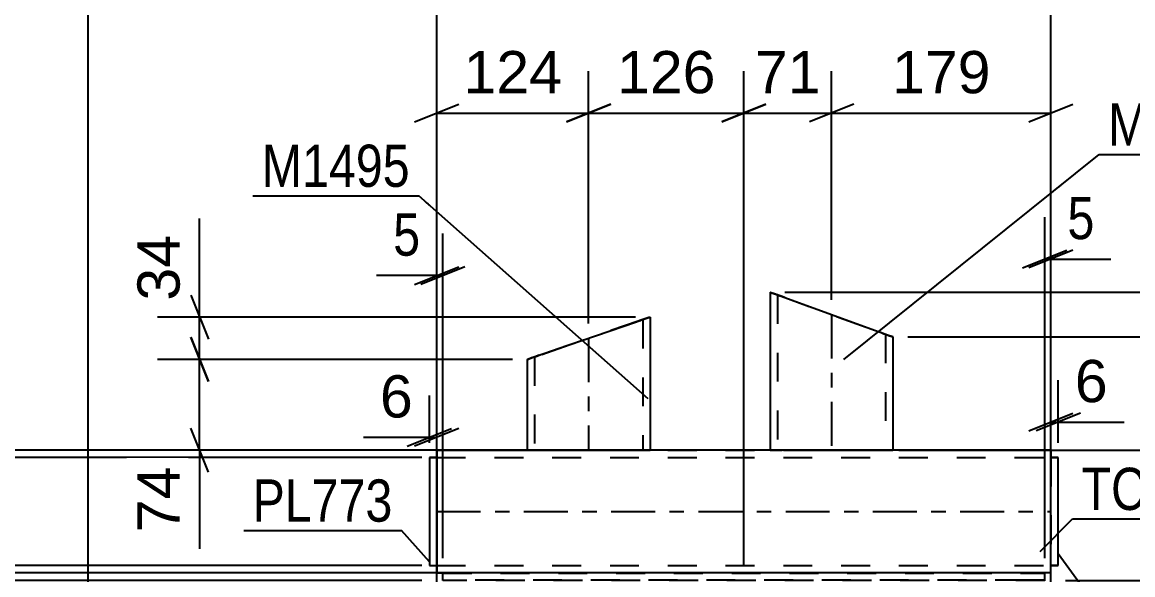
# Model space of a CAD drawing. Header units: millimetres. Extents: x -130 to 464, y -183 to 237.
# Drawn here: x 154.8 to 230.1, y 156.3 to 193.8 of the extents above; entities that cross this region are included whole.
import ezdxf

# ---------------------------------------------------------------- set-up
doc = ezdxf.new("R2010")
doc.units = ezdxf.units.MM
doc.linetypes.add('DXK_LINE_DOT2', pattern=[3.9198, 1.9599, -1.9599])
doc.linetypes.add('DXK_LINE_DOT3', pattern=[5.9187, 2.979, -0.9799, 0.9799, -0.9799])
doc.styles.add('Arial', font='ARIAL.TTF', dxfattribs={"height": 0.2})
doc.styles.add('Arial Narrow', font='ARIALN.TTF', dxfattribs={"height": 0.2})

# ---------------------------------------------------------------- blocks, each defined once
blk = doc.blocks.new('Part-284929020-3080 - 3059')
at = {"color": 2, "linetype": 'Continuous'}
for p, q in [((224.176, 156.421), (183.343, 156.421)), ((183.343, 155.921), (183.343, 156.421)), ((224.176, 155.921), (224.176, 156.421)), ((183.343, 155.921), (184.74, 155.921)), ((224.176, 155.921), (222.779, 155.921))]:
    blk.add_line(p, q, dxfattribs=at)
at = {"color": 7, "linetype": 'DXK_LINE_DOT2'}
for p, q in [((183.343, 156.413), (224.176, 156.413)), ((183.343, 155.913), (183.343, 155.921)), ((183.343, 155.913), (183.343, 155.921)), ((224.176, 155.913), (183.343, 155.913)), ((222.779, 155.921), (184.74, 155.921)), ((224.176, 155.913), (224.176, 155.921)), ((224.176, 155.921), (224.176, 155.913))]:
    blk.add_line(p, q, dxfattribs=at)
blk = doc.blocks.new('Part-284929020-3223 - 3059')
at = {"color": 2, "linetype": 'Continuous'}
for p, q in [((182.926, 164.751), (182.926, 163.751)), ((182.926, 164.751), (189.067, 164.751)), ((205.546, 164.751), (197.402, 164.751)), ((224.593, 164.751), (213.881, 164.751)), ((224.593, 164.751), (224.593, 164.675)), ((224.593, 164.675), (224.593, 164.458)), ((224.593, 164.458), (224.593, 163.751)), ((182.926, 163.751), (182.926, 156.494)), ((224.593, 156.418), (224.593, 163.751)), ((182.926, 156.494), (182.926, 156.418)), ((182.926, 156.418), (183.343, 156.418)), ((182.926, 156.417), (183.343, 156.417)), ((224.593, 156.418), (224.176, 156.418)), ((224.593, 156.417), (224.176, 156.417))]:
    blk.add_line(p, q, dxfattribs=at)
at = {"color": 7, "linetype": 'DXK_LINE_DOT2'}
for p, q in [((182.926, 164.75), (182.926, 164.751)), ((182.926, 164.75), (224.593, 164.75)), ((182.926, 164.75), (182.926, 164.674)), ((182.926, 164.674), (182.926, 164.457)), ((182.926, 164.25), (182.926, 164.251)), ((182.926, 164.251), (224.593, 164.251)), ((189.067, 164.751), (197.402, 164.751)), ((213.881, 164.751), (205.546, 164.751)), ((224.593, 164.75), (224.593, 164.751)), ((224.593, 164.75), (224.593, 164.458)), ((224.593, 164.251), (224.593, 164.25)), ((182.926, 164.25), (224.593, 164.25)), ((182.926, 157.418), (182.926, 157.416)), ((182.926, 157.418), (182.926, 157.418)), ((182.926, 157.418), (182.926, 157.416)), ((182.926, 156.917), (182.926, 156.918)), ((182.926, 156.918), (224.593, 156.918)), ((182.926, 156.917), (224.593, 156.917)), ((224.593, 157.418), (224.593, 157.416)), ((224.593, 157.418), (224.593, 157.418)), ((224.593, 157.418), (224.593, 157.416)), ((224.593, 156.917), (224.593, 156.918)), ((182.926, 156.417), (182.926, 156.418)), ((182.926, 156.418), (182.926, 156.417)), ((224.176, 156.418), (183.343, 156.418)), ((224.176, 156.417), (183.343, 156.417)), ((224.593, 156.417), (224.593, 156.418)), ((224.593, 156.417), (224.593, 156.418))]:
    blk.add_line(p, q, dxfattribs=at)
at = {"color": 7, "linetype": 'DXK_LINE_DOT3'}
blk.add_line((182.926, 160.584), (224.593, 160.584), dxfattribs=at)
blk = doc.blocks.new('Part-284929020-3237 - 3059')
at = {"color": 2, "linetype": 'Continuous'}
for p, q in [((205.547, 175.468), (205.547, 164.751)), ((205.547, 175.468), (205.623, 175.441)), ((205.623, 175.441), (205.84, 175.362)), ((205.84, 175.362), (206.164, 175.244)), ((206.164, 175.244), (206.547, 175.104)), ((206.547, 175.104), (212.88, 172.799)), ((212.88, 172.799), (213.263, 172.66)), ((213.263, 172.66), (213.587, 172.542)), ((213.587, 172.542), (213.804, 172.463)), ((213.804, 172.463), (213.88, 172.435)), ((213.88, 172.435), (213.88, 164.751)), ((205.623, 164.751), (205.547, 164.751)), ((205.84, 164.751), (205.623, 164.751)), ((206.164, 164.751), (205.84, 164.751)), ((206.547, 164.751), (206.164, 164.751)), ((206.547, 164.751), (212.88, 164.751)), ((213.263, 164.751), (212.88, 164.751)), ((213.587, 164.751), (213.263, 164.751)), ((213.804, 164.751), (213.587, 164.751)), ((213.88, 164.751), (213.804, 164.751))]:
    blk.add_line(p, q, dxfattribs=at)
at = {"color": 7, "linetype": 'DXK_LINE_DOT2'}
for p, q in [((205.547, 175.467), (205.547, 175.468)), ((205.623, 175.439), (205.547, 175.467)), ((205.84, 175.36), (205.623, 175.439)), ((206.085, 175.271), (205.84, 175.36)), ((206.047, 175.285), (206.047, 175.286)), ((206.047, 175.286), (206.047, 164.75)), ((206.085, 175.272), (206.047, 175.286)), ((206.047, 175.285), (206.085, 175.271)), ((206.164, 175.244), (206.085, 175.272)), ((206.085, 175.271), (206.193, 175.232)), ((206.547, 175.103), (206.085, 175.271)), ((206.355, 175.174), (206.164, 175.244)), ((206.193, 175.232), (206.355, 175.173)), ((206.355, 175.174), (213.071, 172.73)), ((206.355, 175.173), (213.071, 172.728)), ((206.547, 175.103), (212.88, 172.798)), ((213.263, 172.659), (212.88, 172.798)), ((213.071, 172.73), (213.234, 172.671)), ((213.071, 172.728), (213.263, 172.659)), ((213.234, 172.671), (213.263, 172.66)), ((213.263, 172.66), (213.342, 172.631)), ((213.263, 172.659), (213.342, 172.63)), ((213.587, 172.54), (213.263, 172.659)), ((213.342, 172.631), (213.38, 172.617)), ((213.342, 172.63), (213.38, 172.616)), ((213.38, 172.616), (213.38, 172.617)), ((213.38, 172.617), (213.38, 164.75)), ((213.804, 172.462), (213.587, 172.54)), ((213.88, 172.434), (213.804, 172.462)), ((213.88, 172.434), (213.88, 172.435)), ((205.547, 164.751), (205.547, 164.75)), ((205.547, 164.75), (205.547, 164.751)), ((205.547, 164.75), (205.623, 164.75)), ((205.623, 164.75), (205.84, 164.75)), ((205.84, 164.75), (206.164, 164.75)), ((206.047, 164.751), (206.085, 164.751)), ((206.085, 164.75), (206.047, 164.75)), ((206.085, 164.751), (206.164, 164.751)), ((206.193, 164.75), (206.085, 164.75)), ((206.164, 164.751), (206.193, 164.751)), ((206.164, 164.75), (206.355, 164.75)), ((206.193, 164.751), (206.355, 164.751)), ((206.355, 164.75), (206.193, 164.75)), ((213.071, 164.751), (206.355, 164.751)), ((212.88, 164.75), (206.355, 164.75)), ((213.071, 164.75), (206.355, 164.75)), ((212.88, 164.75), (213.263, 164.75)), ((213.071, 164.751), (213.263, 164.751)), ((213.234, 164.75), (213.071, 164.75)), ((213.342, 164.75), (213.234, 164.75)), ((213.263, 164.751), (213.342, 164.751)), ((213.263, 164.75), (213.587, 164.75)), ((213.342, 164.751), (213.38, 164.751)), ((213.38, 164.75), (213.342, 164.75)), ((213.587, 164.75), (213.804, 164.75)), ((213.804, 164.75), (213.88, 164.75)), ((213.88, 164.751), (213.88, 164.75)), ((213.88, 164.75), (213.88, 164.751))]:
    blk.add_line(p, q, dxfattribs=at)
at = {"color": 7, "linetype": 'DXK_LINE_DOT3'}
blk.add_line((209.713, 173.951), (209.713, 164.75), dxfattribs=at)
blk = doc.blocks.new('Part-284929020-3248 - 3059')
at = {"color": 7, "linetype": 'DXK_LINE_DOT2'}
for p, q in [((196.592, 173.502), (189.876, 171.191)), ((196.592, 173.501), (189.876, 171.19)), ((190.068, 171.256), (196.401, 173.435)), ((196.784, 173.566), (196.401, 173.435)), ((196.592, 173.501), (196.784, 173.567)), ((196.592, 173.502), (196.755, 173.558)), ((196.755, 173.558), (196.784, 173.568)), ((197.108, 173.678), (196.784, 173.566)), ((196.784, 173.568), (196.863, 173.595)), ((196.784, 173.567), (196.863, 173.594)), ((196.863, 173.595), (196.901, 173.608)), ((196.863, 173.594), (196.901, 173.607)), ((196.901, 173.607), (196.901, 173.608)), ((196.901, 173.608), (196.901, 164.75)), ((197.325, 173.753), (197.108, 173.678)), ((197.401, 173.779), (197.325, 173.753)), ((197.401, 173.779), (197.401, 173.78)), ((189.606, 171.097), (189.361, 171.013)), ((189.606, 171.098), (189.568, 171.085)), ((189.568, 171.084), (189.606, 171.097)), ((189.568, 171.084), (189.568, 171.085)), ((189.568, 171.085), (189.568, 164.75)), ((190.068, 171.256), (189.606, 171.097)), ((189.606, 171.097), (189.714, 171.134)), ((189.685, 171.126), (189.606, 171.098)), ((189.876, 171.191), (189.685, 171.126)), ((189.714, 171.134), (189.876, 171.19)), ((189.144, 170.938), (189.068, 170.912)), ((189.068, 170.912), (189.068, 170.913)), ((189.361, 171.013), (189.144, 170.938)), ((189.068, 164.751), (189.068, 164.75)), ((189.068, 164.75), (189.068, 164.751)), ((189.068, 164.75), (189.144, 164.75)), ((189.144, 164.75), (189.361, 164.75)), ((189.361, 164.75), (189.685, 164.75)), ((189.568, 164.751), (189.606, 164.751)), ((189.606, 164.75), (189.568, 164.75)), ((189.606, 164.751), (189.685, 164.751)), ((189.714, 164.75), (189.606, 164.75)), ((189.685, 164.751), (189.714, 164.751)), ((189.685, 164.75), (189.876, 164.75)), ((189.714, 164.751), (189.876, 164.751)), ((189.876, 164.75), (189.714, 164.75)), ((189.876, 164.751), (196.592, 164.751)), ((189.876, 164.75), (196.401, 164.75)), ((189.876, 164.75), (196.592, 164.75)), ((196.401, 164.75), (196.784, 164.75)), ((196.592, 164.751), (196.784, 164.751)), ((196.755, 164.75), (196.592, 164.75)), ((196.863, 164.75), (196.755, 164.75)), ((196.784, 164.751), (196.863, 164.751)), ((196.784, 164.75), (197.108, 164.75)), ((196.863, 164.751), (196.901, 164.751)), ((196.901, 164.75), (196.863, 164.75)), ((197.108, 164.75), (197.325, 164.75)), ((197.325, 164.75), (197.401, 164.75)), ((197.401, 164.751), (197.401, 164.75)), ((197.401, 164.75), (197.401, 164.751))]:
    blk.add_line(p, q, dxfattribs=at)
at = {"color": 2, "linetype": 'Continuous'}
for p, q in [((190.068, 171.257), (196.401, 173.436)), ((196.401, 173.436), (196.784, 173.568)), ((196.784, 173.568), (197.108, 173.68)), ((197.108, 173.68), (197.325, 173.754)), ((197.325, 173.754), (197.401, 173.78)), ((197.401, 173.78), (197.401, 164.751)), ((189.361, 171.014), (189.685, 171.126)), ((189.685, 171.126), (190.068, 171.257)), ((189.068, 170.913), (189.144, 170.939)), ((189.068, 170.913), (189.068, 164.751)), ((189.144, 170.939), (189.361, 171.014)), ((189.144, 164.751), (189.068, 164.751)), ((189.361, 164.751), (189.144, 164.751)), ((189.685, 164.751), (189.361, 164.751)), ((190.068, 164.751), (189.685, 164.751)), ((190.068, 164.751), (196.401, 164.751)), ((196.784, 164.751), (196.401, 164.751)), ((197.108, 164.751), (196.784, 164.751)), ((197.325, 164.751), (197.108, 164.751)), ((197.401, 164.751), (197.325, 164.751))]:
    blk.add_line(p, q, dxfattribs=at)
at = {"color": 7, "linetype": 'DXK_LINE_DOT3'}
blk.add_line((193.234, 172.346), (193.234, 164.75), dxfattribs=at)
blk = doc.blocks.new('Part-284929020-3253 - 3059')
at = {"color": 2, "linetype": 'Continuous'}
for p, q in [((225.093, 164.251), (224.593, 164.251)), ((225.093, 156.918), (225.093, 164.251)), ((224.593, 156.918), (225.093, 156.918)), ((225.093, 156.916), (224.593, 156.916))]:
    blk.add_line(p, q, dxfattribs=at)
at = {"color": 7, "linetype": 'DXK_LINE_DOT2'}
for p, q in [((224.593, 164.251), (224.593, 156.916)), ((224.593, 164.25), (225.093, 164.25)), ((225.093, 156.918), (225.093, 156.916)), ((225.093, 156.918), (225.093, 156.916))]:
    blk.add_line(p, q, dxfattribs=at)
blk = doc.blocks.new('Part-284929020-3258 - 3059')
at = {"color": 2, "linetype": 'Continuous'}
for p, q in [((182.926, 164.251), (182.426, 164.251)), ((182.426, 164.251), (182.426, 156.918)), ((182.426, 156.918), (182.926, 156.918)), ((182.426, 156.916), (182.926, 156.916))]:
    blk.add_line(p, q, dxfattribs=at)
at = {"color": 7, "linetype": 'DXK_LINE_DOT2'}
for p, q in [((182.926, 164.251), (182.926, 156.916)), ((182.426, 164.25), (182.926, 164.25)), ((182.426, 156.916), (182.426, 156.918)), ((182.426, 156.918), (182.426, 156.916))]:
    blk.add_line(p, q, dxfattribs=at)
blk = doc.blocks.new('StraightDimension-284929020-3471 - 3059')
at = {"color": 7, "linetype": 'Continuous'}
for p, q in [((277.1, 154.413), (275.9, 157.413)), ((225.593, 155.913), (288.918, 155.913)), ((276.5, 140.157), (276.5, 155.913)), ((275.9, 141.657), (277.1, 138.657)), ((225.593, 140.157), (288.918, 140.157))]:
    blk.add_line(p, q, dxfattribs=at)
at = {"color": 0}
blk.add_wipeout([(275.75, 151.97), (271.55, 151.97), (271.55, 144.1), (275.75, 144.1)], dxfattribs=at)
at = {"color": 3, "style": 'Arial'}
blk.add_text('189', height=2.8652, rotation=90.00021, dxfattribs=at).set_placement((275.15, 144.7))
at = {"color": 0, "linetype": 'Continuous'}
blk.add_wipeout([(289.518, 156.513), (289.518, 160.713), (277.2, 160.713), (277.2, 156.513)], dxfattribs=at)
at = {"color": 3, "linetype": 'Continuous', "style": 'Arial'}
blk.add_text('14536', height=2.8652, dxfattribs=at).set_placement((277.8, 157.113))
blk = doc.blocks.new('StraightDimension-284929020-3262 - 3059')
at = {"color": 7, "linetype": 'Continuous'}
for p, q in [((182.926, 150.406), (182.926, 201.834)), ((224.593, 150.023), (224.593, 201.834)), ((184.426, 199.584), (181.426, 198.384)), ((182.926, 198.984), (224.593, 198.984)), ((223.093, 198.384), (226.093, 199.584))]:
    blk.add_line(p, q, dxfattribs=at)
at = {"color": 0}
blk.add_wipeout([(207.695, 199.734), (207.695, 203.934), (199.824, 203.934), (199.824, 199.734)], dxfattribs=at)
at = {"color": 3, "style": 'Arial'}
blk.add_text('500', height=2.8652, dxfattribs=at).set_placement((200.424, 200.334))
blk = doc.blocks.new('StraightDimension-284929020-3272 - 3059')
at = {"color": 7, "linetype": 'Continuous'}
for p, q in [((159.288, 142.268), (159.288, 201.834)), ((182.926, 150.406), (182.926, 201.834)), ((160.788, 199.584), (157.788, 198.384)), ((159.288, 198.984), (182.926, 198.984)), ((181.426, 198.384), (184.426, 199.584))]:
    blk.add_line(p, q, dxfattribs=at)
at = {"color": 0}
blk.add_wipeout([(175.042, 199.734), (175.042, 203.934), (167.171, 203.934), (167.171, 199.734)], dxfattribs=at)
at = {"color": 3, "style": 'Arial'}
blk.add_text('284', height=2.8652, dxfattribs=at).set_placement((167.771, 200.334))
blk = doc.blocks.new('StraightDimension-284929020-3282 - 3059')
at = {"color": 7, "linetype": 'Continuous'}
for p, q in [((224.593, 150.023), (224.593, 201.834)), ((248.085, 141.473), (248.085, 201.834)), ((226.093, 199.584), (223.093, 198.384)), ((224.593, 198.984), (248.085, 198.984)), ((246.585, 198.384), (249.585, 199.584))]:
    blk.add_line(p, q, dxfattribs=at)
at = {"color": 0}
blk.add_wipeout([(240.274, 199.734), (240.274, 203.934), (232.403, 203.934), (232.403, 199.734)], dxfattribs=at)
at = {"color": 3, "style": 'Arial'}
blk.add_text('282', height=2.8652, dxfattribs=at).set_placement((233.003, 200.334))
blk = doc.blocks.new('StraightDimension-284929020-3390 - 3059')
at = {"color": 7, "linetype": 'Continuous'}
for p, q in [((134.996, 154.417), (133.796, 157.417)), ((181.926, 155.917), (121.978, 155.917)), ((134.396, 140.593), (134.396, 155.917)), ((133.796, 142.093), (134.996, 139.093)), ((181.926, 140.593), (117.478, 140.593))]:
    blk.add_line(p, q, dxfattribs=at)
at = {"color": 0}
blk.add_wipeout([(133.646, 152.19), (129.446, 152.19), (129.446, 144.319), (133.646, 144.319)], dxfattribs=at)
at = {"color": 3, "style": 'Arial'}
blk.add_text('184', height=2.8652, rotation=90.00021, dxfattribs=at).set_placement((133.046, 144.919))
at = {"color": 0, "linetype": 'Continuous'}
blk.add_wipeout([(133.696, 156.517), (133.696, 160.717), (121.378, 160.717), (121.378, 156.517)], dxfattribs=at)
at = {"color": 3, "linetype": 'Continuous', "style": 'Arial'}
blk.add_text('14536', height=2.8652, dxfattribs=at).set_placement((121.978, 157.117))
blk = doc.blocks.new('StraightDimension-284929020-3487 - 3059')
at = {"color": 7, "linetype": 'Continuous'}
for p, q in [((223.593, 164.75), (146.957, 164.75)), ((181.926, 164.25), (146.957, 164.25))]:
    blk.add_line(p, q, dxfattribs=at)
blk = doc.blocks.new('StraightDimension-284929020-3492 - 3059')
at = {"color": 7, "linetype": 'Continuous'}
for p, q in [((149.207, 165.75), (150.407, 162.75)), ((181.926, 164.25), (146.957, 164.25)), ((149.807, 156.916), (149.807, 164.25)), ((150.407, 155.416), (149.207, 158.416)), ((181.926, 156.916), (146.957, 156.916))]:
    blk.add_line(p, q, dxfattribs=at)
at = {"color": 0}
blk.add_wipeout([(149.057, 163.407), (144.857, 163.407), (144.857, 157.759), (149.057, 157.759)], dxfattribs=at)
at = {"color": 3, "style": 'Arial'}
blk.add_text('88', height=2.8652, rotation=90.00021, dxfattribs=at).set_placement((148.457, 158.359))
blk = doc.blocks.new('StraightDimension-284929020-3494 - 3059')
at = {"color": 7, "linetype": 'Continuous'}
for p, q in [((181.926, 156.916), (146.957, 156.916)), ((223.593, 156.417), (146.957, 156.417))]:
    blk.add_line(p, q, dxfattribs=at)
blk = doc.blocks.new('StraightDimension-284929020-3498 - 3059')
at = {"color": 7, "linetype": 'Continuous'}
for p, q in [((209.713, 174.951), (209.713, 190.476)), ((224.593, 165.75), (224.593, 190.476)), ((211.213, 188.226), (208.213, 187.026)), ((209.713, 187.626), (224.593, 187.626)), ((223.093, 187.026), (226.093, 188.226))]:
    blk.add_line(p, q, dxfattribs=at)
at = {"color": 0}
blk.add_wipeout([(221.088, 188.376), (221.088, 192.576), (213.218, 192.576), (213.218, 188.376)], dxfattribs=at)
at = {"color": 3, "style": 'Arial'}
blk.add_text('179', height=2.8652, dxfattribs=at).set_placement((213.818, 188.976))
blk = doc.blocks.new('StraightDimension-284929020-3506 - 3059')
at = {"color": 7, "linetype": 'Continuous'}
for p, q in [((203.759, 156.921), (203.759, 190.476)), ((209.713, 174.951), (209.713, 190.476)), ((202.259, 187.026), (205.259, 188.226)), ((203.759, 187.626), (209.713, 187.626)), ((211.213, 188.226), (208.213, 187.026))]:
    blk.add_line(p, q, dxfattribs=at)
at = {"color": 0}
blk.add_wipeout([(209.56, 188.376), (209.56, 192.576), (203.913, 192.576), (203.913, 188.376)], dxfattribs=at)
at = {"color": 3, "style": 'Arial'}
blk.add_text('71', height=2.8652, dxfattribs=at).set_placement((204.513, 188.976))
blk = doc.blocks.new('StraightDimension-284929020-3517 - 3059')
at = {"color": 7, "linetype": 'Continuous'}
for p, q in [((193.234, 173.346), (193.234, 190.476)), ((203.759, 156.921), (203.759, 190.476)), ((191.734, 187.026), (194.734, 188.226)), ((193.234, 187.626), (203.759, 187.626)), ((205.259, 188.226), (202.259, 187.026))]:
    blk.add_line(p, q, dxfattribs=at)
at = {"color": 0}
blk.add_wipeout([(202.432, 188.376), (202.432, 192.576), (194.561, 192.576), (194.561, 188.376)], dxfattribs=at)
at = {"color": 3, "style": 'Arial'}
blk.add_text('126', height=2.8652, dxfattribs=at).set_placement((195.161, 188.976))
blk = doc.blocks.new('StraightDimension-284929020-3528 - 3059')
at = {"color": 7, "linetype": 'Continuous'}
for p, q in [((182.926, 165.75), (182.926, 190.476)), ((193.234, 173.346), (193.234, 190.476)), ((181.426, 187.026), (184.426, 188.226)), ((182.926, 187.626), (193.234, 187.626)), ((194.734, 188.226), (191.734, 187.026))]:
    blk.add_line(p, q, dxfattribs=at)
at = {"color": 0}
blk.add_wipeout([(192.016, 188.376), (192.016, 192.576), (184.145, 192.576), (184.145, 188.376)], dxfattribs=at)
at = {"color": 3, "style": 'Arial'}
blk.add_text('124', height=2.8652, dxfattribs=at).set_placement((184.745, 188.976))
blk = doc.blocks.new('StraightDimension-284929020-3537 - 3059')
at = {"color": 7, "linetype": 'Continuous'}
for p, q in [((224.593, 165.75), (224.593, 169.511)), ((225.093, 165.25), (225.093, 169.511)), ((223.093, 166.061), (226.093, 167.261)), ((226.593, 167.261), (223.593, 166.061)), ((224.593, 166.661), (225.093, 166.661)), ((225.093, 166.661), (229.566, 166.661)), ((225.093, 166.661), (229.566, 166.661))]:
    blk.add_line(p, q, dxfattribs=at)
at = {"color": 0}
blk.add_wipeout([(229.041, 167.411), (229.041, 171.611), (225.618, 171.611), (225.618, 167.411)], dxfattribs=at)
at = {"color": 3, "style": 'Arial'}
blk.add_text('6', height=2.865, dxfattribs=at).set_placement((226.218, 168.011))
blk = doc.blocks.new('StraightDimension-284929020-3545 - 3059')
at = {"color": 7, "linetype": 'Continuous'}
for p, q in [((182.926, 156.917), (182.926, 179.453)), ((183.343, 157.421), (183.343, 179.453)), ((181.426, 176.003), (184.426, 177.203)), ((184.843, 177.203), (181.843, 176.003)), ((182.926, 176.603), (178.848, 176.603)), ((182.926, 176.603), (178.848, 176.603)), ((182.926, 176.603), (183.343, 176.603))]:
    blk.add_line(p, q, dxfattribs=at)
at = {"color": 0}
blk.add_wipeout([(182.401, 177.353), (182.401, 181.553), (179.373, 181.553), (179.373, 177.353)], dxfattribs=at)
at = {"color": 3, "style": 'Arial Narrow'}
blk.add_text('5', height=2.863, dxfattribs=at).set_placement((179.973, 177.953))
blk = doc.blocks.new('StraightDimension-284929020-3552 - 3059')
at = {"color": 7, "linetype": 'Continuous'}
for p, q in [((182.426, 165.25), (182.426, 168.471)), ((182.926, 165.25), (182.926, 168.471)), ((180.926, 165.021), (183.926, 166.221)), ((184.426, 166.221), (181.426, 165.021)), ((182.426, 165.621), (177.952, 165.621)), ((182.426, 165.621), (177.952, 165.621)), ((182.426, 165.621), (182.926, 165.621))]:
    blk.add_line(p, q, dxfattribs=at)
at = {"color": 0}
blk.add_wipeout([(181.901, 166.371), (181.901, 170.571), (178.477, 170.571), (178.477, 166.371)], dxfattribs=at)
at = {"color": 3, "style": 'Arial'}
blk.add_text('6', height=2.865, dxfattribs=at).set_placement((179.077, 166.971))
blk = doc.blocks.new('StraightDimension-284929020-3554 - 3059')
at = {"color": 7, "linetype": 'Continuous'}
for p, q in [((224.176, 157.421), (224.176, 180.576)), ((224.593, 156.917), (224.593, 180.576)), ((222.676, 177.126), (225.676, 178.326)), ((226.093, 178.326), (223.093, 177.126)), ((224.176, 177.726), (224.593, 177.726)), ((224.593, 177.726), (228.671, 177.726)), ((224.593, 177.726), (228.671, 177.726))]:
    blk.add_line(p, q, dxfattribs=at)
at = {"color": 0}
blk.add_wipeout([(228.146, 178.476), (228.146, 182.676), (225.118, 182.676), (225.118, 178.476)], dxfattribs=at)
at = {"color": 3, "style": 'Arial Narrow'}
blk.add_text('5', height=2.863, dxfattribs=at).set_placement((225.718, 179.076))
blk = doc.blocks.new('StraightDimension-284929020-6602 - 3059')
at = {"color": 7, "linetype": 'Continuous'}
for p, q in [((166.835, 173.78), (166.835, 180.478)), ((166.835, 173.78), (166.835, 180.478)), ((166.235, 175.28), (167.435, 172.28)), ((196.401, 173.78), (163.985, 173.78)), ((166.835, 170.913), (166.835, 173.78)), ((167.435, 169.413), (166.235, 172.413)), ((188.068, 170.913), (163.985, 170.913))]:
    blk.add_line(p, q, dxfattribs=at)
at = {"color": 0}
blk.add_wipeout([(166.085, 179.953), (161.885, 179.953), (161.885, 174.305), (166.085, 174.305)], dxfattribs=at)
at = {"color": 3, "style": 'Arial'}
blk.add_text('34', height=2.8652, rotation=90.00021, dxfattribs=at).set_placement((165.485, 174.905))
blk = doc.blocks.new('StraightDimension-284929020-6603 - 3059')
at = {"color": 7, "linetype": 'Continuous'}
for p, q in [((166.236, 172.413), (167.436, 169.413)), ((188.068, 170.913), (163.986, 170.913)), ((166.836, 164.751), (166.836, 170.913)), ((167.436, 163.251), (166.236, 166.251)), ((188.068, 164.751), (163.986, 164.751)), ((166.836, 164.751), (166.836, 158.054)), ((166.836, 164.751), (166.836, 158.054))]:
    blk.add_line(p, q, dxfattribs=at)
at = {"color": 0}
blk.add_wipeout([(166.086, 164.226), (161.886, 164.226), (161.886, 158.579), (166.086, 158.579)], dxfattribs=at)
at = {"color": 3, "style": 'Arial'}
blk.add_text('74', height=2.8652, rotation=90.00021, dxfattribs=at).set_placement((165.486, 159.179))
blk = doc.blocks.new('StraightDimension-284929020-6642 - 3059')
at = {"color": 7, "linetype": 'Continuous'}
for p, q in [((240.183, 175.468), (240.183, 182.166)), ((240.183, 175.468), (240.183, 182.166)), ((239.583, 176.968), (240.783, 173.968)), ((206.547, 175.468), (242.583, 175.468)), ((240.183, 172.434), (240.183, 175.468)), ((240.783, 170.934), (239.583, 173.934)), ((214.88, 172.434), (242.583, 172.434))]:
    blk.add_line(p, q, dxfattribs=at)
at = {"color": 0}
blk.add_wipeout([(239.433, 181.641), (235.233, 181.641), (235.233, 175.993), (239.433, 175.993)], dxfattribs=at)
at = {"color": 3, "style": 'Arial'}
blk.add_text('36', height=2.8652, rotation=90.00021, dxfattribs=at).set_placement((238.833, 176.593))
blk = doc.blocks.new('StraightDimension-284929020-6643 - 3059')
at = {"color": 7, "linetype": 'Continuous'}
for p, q in [((239.583, 173.934), (240.783, 170.934)), ((214.88, 172.434), (242.583, 172.434)), ((240.183, 164.751), (240.183, 172.434)), ((240.783, 163.251), (239.583, 166.251)), ((214.88, 164.751), (242.583, 164.751))]:
    blk.add_line(p, q, dxfattribs=at)
at = {"color": 0}
blk.add_wipeout([(239.433, 171.416), (235.233, 171.416), (235.233, 165.769), (239.433, 165.769)], dxfattribs=at)
at = {"color": 3, "style": 'Arial'}
blk.add_text('92', height=2.8652, rotation=90.00021, dxfattribs=at).set_placement((238.833, 166.369))
blk = doc.blocks.new('Mark-284929020-3254 - 3059')
at = {"color": 30, "linetype": 'Continuous'}
for p in [(169.832, 159.303), (182.426, 157.171)]:
    blk.add_line(p, (180.536, 159.303), dxfattribs=at)
at = {"color": 0}
blk.add_wipeout([(179.936, 159.903), (179.936, 162.903), (170.432, 162.903), (170.432, 159.903)], dxfattribs=at)
blk.add_wipeout([(179.936, 159.903), (179.936, 162.903), (170.432, 162.903), (170.432, 159.903)], dxfattribs=at)
at = {"color": 3, "style": 'Arial Narrow'}
blk.add_text('PL773', height=2.8633, dxfattribs=at).set_placement((170.432, 159.903))
blk = doc.blocks.new('Mark-284929020-3219 - 3059')
at = {"color": 30, "linetype": 'Continuous'}
for p, q in [((223.863, 157.869), (226.068, 160.095)), ((226.068, 160.095), (237.132, 160.095))]:
    blk.add_line(p, q, dxfattribs=at)
at = {"color": 0}
blk.add_wipeout([(236.532, 160.695), (236.532, 163.695), (226.668, 163.695), (226.668, 160.695)], dxfattribs=at)
blk.add_wipeout([(236.532, 160.695), (236.532, 163.695), (226.668, 163.695), (226.668, 160.695)], dxfattribs=at)
at = {"color": 3, "style": 'Arial Narrow'}
blk.add_text('TC700', height=2.8633, dxfattribs=at).set_placement((226.668, 160.695))
blk = doc.blocks.new('Mark-284929020-3233 - 3059')
at = {"color": 30, "linetype": 'Continuous'}
for p, q in [((210.544, 170.909), (227.876, 184.828)), ((227.876, 184.828), (239.127, 184.828))]:
    blk.add_line(p, q, dxfattribs=at)
at = {"color": 0}
blk.add_wipeout([(238.527, 185.428), (238.527, 188.428), (228.476, 188.428), (228.476, 185.428)], dxfattribs=at)
blk.add_wipeout([(238.527, 185.428), (238.527, 188.428), (228.476, 188.428), (228.476, 185.428)], dxfattribs=at)
at = {"color": 3, "style": 'Arial Narrow'}
blk.add_text('M1469', height=2.8633, dxfattribs=at).set_placement((228.476, 185.428))
blk = doc.blocks.new('Mark-284929020-3244 - 3059')
at = {"color": 30, "linetype": 'Continuous'}
for p in [(170.459, 182.024), (197.264, 168.227)]:
    blk.add_line(p, (181.71, 182.024), dxfattribs=at)
at = {"color": 0}
blk.add_wipeout([(181.11, 182.624), (181.11, 185.624), (171.059, 185.624), (171.059, 182.624)], dxfattribs=at)
blk.add_wipeout([(181.11, 182.624), (181.11, 185.624), (171.059, 185.624), (171.059, 182.624)], dxfattribs=at)
at = {"color": 3, "style": 'Arial Narrow'}
blk.add_text('M1495', height=2.8633, dxfattribs=at).set_placement((171.059, 182.624))
blk = doc.blocks.new('Mark-284929020-3249 - 3059')
at = {"color": 30, "linetype": 'Continuous'}
for p, q in [((225.093, 157.745), (230.226, 150.69)), ((230.226, 150.69), (240.93, 150.69))]:
    blk.add_line(p, q, dxfattribs=at)
at = {"color": 0}
blk.add_wipeout([(240.33, 151.29), (240.33, 154.29), (230.826, 154.29), (230.826, 151.29)], dxfattribs=at)
blk.add_wipeout([(240.33, 151.29), (240.33, 154.29), (230.826, 154.29), (230.826, 151.29)], dxfattribs=at)
at = {"color": 3, "style": 'Arial Narrow'}
blk.add_text('PL773', height=2.8633, dxfattribs=at).set_placement((230.826, 151.29))

msp = doc.modelspace()

# ---------------------------------------------------------------- block references
for name in ['Part-284929020-3237 - 3059', 'Part-284929020-3248 - 3059', 'Part-284929020-3258 - 3059', 'Part-284929020-3223 - 3059', 'Part-284929020-3253 - 3059', 'StraightDimension-284929020-3471 - 3059', 'Part-284929020-3080 - 3059']:
    msp.add_blockref(name, (0, 0))

# ---------------------------------------------------------------- next in the draw order: block references
msp.add_blockref('StraightDimension-284929020-3262 - 3059', (0, 0))

# ---------------------------------------------------------------- next in the draw order: block references
for name in ['StraightDimension-284929020-3272 - 3059', 'StraightDimension-284929020-3282 - 3059']:
    msp.add_blockref(name, (0, 0))

# ---------------------------------------------------------------- next in the draw order: block references
for name in ['StraightDimension-284929020-3487 - 3059', 'StraightDimension-284929020-3390 - 3059']:
    msp.add_blockref(name, (0, 0))

# ---------------------------------------------------------------- next in the draw order: block references
for name in ['StraightDimension-284929020-3498 - 3059', 'StraightDimension-284929020-3492 - 3059']:
    msp.add_blockref(name, (0, 0))

# ---------------------------------------------------------------- next in the draw order: block references
for name in ['StraightDimension-284929020-3537 - 3059', 'StraightDimension-284929020-3494 - 3059']:
    msp.add_blockref(name, (0, 0))

# ---------------------------------------------------------------- next in the draw order: block references
for name in ['StraightDimension-284929020-3506 - 3059', 'StraightDimension-284929020-3554 - 3059']:
    msp.add_blockref(name, (0, 0))

# ---------------------------------------------------------------- next in the draw order: block references
for name in ['StraightDimension-284929020-3517 - 3059', 'StraightDimension-284929020-6642 - 3059']:
    msp.add_blockref(name, (0, 0))

# ---------------------------------------------------------------- next in the draw order: block references
for name in ['StraightDimension-284929020-3528 - 3059', 'StraightDimension-284929020-6643 - 3059']:
    msp.add_blockref(name, (0, 0))

# ---------------------------------------------------------------- next in the draw order: block references
for name in ['Mark-284929020-3233 - 3059', 'StraightDimension-284929020-3545 - 3059', 'Mark-284929020-3219 - 3059']:
    msp.add_blockref(name, (0, 0))

# ---------------------------------------------------------------- next in the draw order: block references
for name in ['StraightDimension-284929020-3552 - 3059', 'Mark-284929020-3249 - 3059']:
    msp.add_blockref(name, (0, 0))

# ---------------------------------------------------------------- next in the draw order: block references
msp.add_blockref('StraightDimension-284929020-6602 - 3059', (0, 0))

# ---------------------------------------------------------------- next in the draw order: block references
msp.add_blockref('StraightDimension-284929020-6603 - 3059', (0, 0))

# ---------------------------------------------------------------- next in the draw order: block references
for name in ['Mark-284929020-3244 - 3059', 'Mark-284929020-3254 - 3059']:
    msp.add_blockref(name, (0, 0))

doc.saveas('drawing.dxf')
